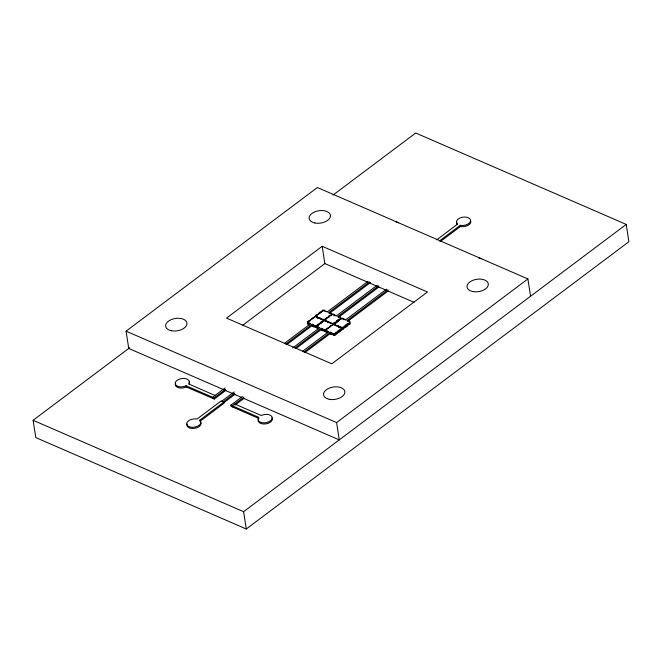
<?xml version="1.0" encoding="UTF-8"?>
<svg xmlns="http://www.w3.org/2000/svg" width="662" height="662" viewBox="0 0 662 662"><rect width="100%" height="100%" fill="white"/><g stroke="black" fill="none" stroke-linecap="round" stroke-linejoin="round"><path stroke-width="0.99" d="M436.73 239.843L457.558 224.153A7.166 4.162 -8.8 0 1 461.968 217.343A7.166 4.162 -8.8 0 1 470.591 221.091A7.166 4.162 -8.8 0 1 460.28 225.337L439.378 240.985M199.783 420.196L223.814 402.099L223.988 403.257L199.957 421.355L199.783 420.196A7.166 4.162 -8.8 0 1 195.364 427.007A7.166 4.162 -8.8 0 1 186.742 423.266A7.166 4.162 -8.8 0 1 197.061 419.013L221.182 400.957L223.814 402.099M241.597 397.465L128.751 348.469L126.078 331.166L317.379 187.52L527.895 278.942L530.568 296.237M333.069 195.05L415.711 133.004L626.219 224.418L628.9 241.713L246.289 528.996L35.781 437.582L33.1 420.287L129.785 347.691M322.179 246.289L226.528 318.108L331.786 363.819L427.437 291.992L322.179 246.289L324.86 263.584L367.534 282.12M242.4 325.505L324.86 263.584M225.014 387.973L212.651 397.258L186.121 385.781A7.166 4.162 -8.8 0 1 175.339 384.274A7.166 4.162 -8.8 0 1 183.175 378.391A7.166 4.162 -8.8 0 1 188.596 383.927L215.042 395.462M284.329 343.437L310.701 323.635L309.295 323.826L309.468 324.976L309.22 322.998L307.813 323.18L307.995 324.339L309.402 324.157M368.155 281.234L326.962 312.166L326.887 311.347L325.489 311.529L325.414 310.701L324.008 310.883L323.941 310.064L322.535 310.246L322.601 311.066L321.202 311.256L321.269 312.075L319.862 312.257L319.928 313.076L318.521 313.267L318.587 314.086L315.84 315.278L315.973 316.916L317.379 316.734L317.561 317.892M225.841 390.39L214.306 399.045L212.833 398.408L212.651 397.258L214.124 397.895L225.659 389.239M285.81 344.075L312.174 324.281L312.414 326.258L313.821 326.068L313.887 326.896L315.294 326.714L315.36 327.533L316.767 327.351L316.701 326.532M369.628 281.871L328.435 312.803L331.314 313.267L331.488 314.417M286.812 344.612L312.348 325.431L312.414 326.258M329.436 313.341L370.629 282.409M221.762 401.213L234.116 391.929M292.612 348.005L319.804 327.591L318.397 327.773L318.571 328.931L318.331 326.954L316.924 327.136L317.098 328.286L318.505 328.104M377.257 285.19L336.064 316.122L335.998 315.294L334.591 315.476L334.525 314.657L333.118 314.839L333.052 314.02L331.645 314.202L331.712 315.021L328.964 316.213L329.031 317.032L327.624 317.214L327.69 318.041L326.283 318.223L326.349 319.043L324.943 319.225L325.083 320.871L327.963 321.327L328.137 322.485M223.235 401.851L234.77 393.187M294.913 348.03L321.277 328.236L321.525 330.206L322.932 330.024L322.998 330.851L324.405 330.669L324.471 331.488L325.878 331.306L325.812 330.487M378.73 285.827L337.537 316.759L340.417 317.214L340.599 318.372M223.408 403.001L234.944 394.345M295.914 348.56L321.451 329.386L321.525 330.206M338.539 317.297L378.912 286.985M258.966 418.492L231.038 406.319L230.864 405.161L242.4 396.505M302.542 351.34L328.906 331.546L326.027 331.091L326.209 332.241L327.616 332.059L327.682 332.887L327.433 330.909M386.476 289.195L345.283 320.127L345.216 319.299L343.81 319.481L343.743 318.662L340.864 318.207L340.93 319.026L338.183 320.218L338.249 321.037L336.842 321.219L336.908 322.046L334.169 323.23L334.302 324.877L335.708 324.694L335.775 325.514L338.654 325.977L338.836 327.127M243.873 397.142L232.337 405.806L230.864 405.161M304.015 351.985L330.379 332.183L330.628 334.161L333.507 334.616L333.325 333.466L331.919 333.648L331.852 332.829L330.446 333.011L330.379 332.183M387.949 289.832L346.756 320.764L349.635 321.219L349.95 324.016L347.202 325.207L347.269 326.027L345.862 326.217L345.928 327.036L343.189 328.228L343.255 329.047L341.849 329.229L341.6 327.251L338.721 326.796L338.654 325.977M234.985 405.103L244.046 398.292M305.017 352.515L330.561 333.342L330.628 334.161M347.757 321.302L388.131 290.982M126.078 331.166L336.586 422.579L527.895 278.942M33.1 420.287L243.616 511.701L626.219 224.418M440.354 241.539L460.462 226.487A7.166 4.162 -8.8 0 0 468.315 225.163A7.166 4.162 -8.8 0 0 470.492 220.463M307.813 323.18L307.681 321.533L310.428 320.35L310.362 319.523L311.769 319.341L311.703 318.521L314.45 317.33L314.376 316.51L317.255 316.966L317.437 318.116M323.66 321.616L323.279 319.299L321.873 319.481L321.806 318.654L320.4 318.836L320.334 318.017L317.454 317.561L317.379 316.734M316.924 327.136L316.792 325.489L319.531 324.306L319.465 323.478L320.871 323.296L320.805 322.477L322.212 322.295L322.146 321.467L323.553 321.285L323.346 320.118L326.093 318.927L326.027 318.108L328.766 316.916L328.7 316.097L330.106 315.915L330.04 315.095L331.447 314.905L331.314 313.267M323.329 320.681L323.155 319.523L321.749 319.705L321.682 318.885L320.276 319.067L320.209 318.248L318.803 318.43L318.728 317.603L317.33 317.785L317.255 316.966M324.686 319.117L324.86 320.267L323.486 320.466L323.553 321.285M312.174 324.281L312.241 325.1L313.647 324.918L313.714 325.745L316.593 326.2L316.527 325.373L317.934 325.191L317.868 324.372L319.266 324.19L319.2 323.362L320.607 323.18L320.54 322.361L323.288 321.169L323.155 319.523M327.963 321.327L328.029 322.154L329.436 321.972L329.502 322.791L330.909 322.609L330.975 323.437L332.382 323.246L332.448 324.074L333.855 323.892L333.789 323.064L336.536 321.881L336.47 321.053L337.877 320.871L337.802 320.052L340.549 318.861L340.417 317.214M328.013 322.717L327.839 321.558L326.432 321.74L326.366 320.921L324.959 321.103L324.893 320.284M333.996 324.231L332.589 324.413L332.655 325.241L329.908 326.424L329.974 327.251L328.567 327.433L328.642 328.253L325.894 329.444L326.209 332.241M345.928 327.036L345.688 325.059L347.095 324.877L347.029 324.057L349.768 322.866L349.635 321.219M338.596 327.309L338.414 326.151L337.008 326.333L336.941 325.514L335.535 325.696L335.469 324.877L334.062 325.059L333.789 323.064M321.343 329.055L322.75 328.873L322.998 330.851M341.666 328.079L343.073 327.897L343.007 327.069L344.414 326.887L344.348 326.068L345.754 325.886M340.069 327.947L339.887 326.796L338.481 326.978L338.414 326.151M324.471 331.488L324.223 329.51L322.816 329.693L322.75 328.873M327.839 321.558L327.905 322.386L330.785 322.841L330.851 323.66L332.258 323.478L332.39 325.125L329.643 326.316L329.717 327.136L326.97 328.327L327.036 329.146L325.63 329.328L325.696 330.156L324.289 330.338L324.223 329.51M340.334 331.24L340.094 329.262L341.501 329.08L341.675 330.23L338.927 331.422L338.994 332.241L337.587 332.423L337.661 333.251L334.914 334.434L334.98 335.262L333.574 335.444L333.325 333.466M337.661 333.251L337.413 331.273L340.16 330.081M336.321 334.252L336.073 332.274L337.479 332.092M333.391 334.285L336.139 333.102M234.729 404.01L261.267 415.479A7.166 4.162 -8.8 0 1 272.049 416.986A7.166 4.162 -8.8 0 1 264.212 422.869A7.166 4.162 -8.8 0 1 258.792 417.341L232.337 405.806L232.519 406.956M175.504 383.612A7.166 4.162 -8.8 0 0 178.392 387.659A7.166 4.162 -8.8 0 0 186.295 386.939L212.833 398.408M369.429 282.939L413.998 302.294M243.492 398.292L339.267 439.882L336.586 422.579M460.28 225.337L460.462 226.487M349.768 322.866L349.95 324.016M348.361 323.048L348.609 325.025M347.029 324.057L347.269 326.027M345.688 325.059L345.862 326.217M343.743 318.662L343.917 319.812M344.348 326.068L344.596 328.038M342.271 318.025L342.444 319.175M343.007 327.069L343.255 329.047M340.864 318.207L341.038 319.357M339.523 319.208L339.705 320.367M339.143 319.043L339.325 320.201M340.127 326.614L340.309 327.764M340.094 329.262L340.268 330.412M338.183 320.218L338.365 321.368M337.802 320.052L337.984 321.202M338.754 330.264L338.994 332.241M336.842 321.219L337.024 322.377M336.47 321.053L336.71 323.031M337.413 331.273L337.587 332.423M334.525 314.657L334.699 315.807M335.502 322.228L335.684 323.379M335.129 322.063L335.303 323.213M336.073 332.274L336.255 333.433M333.052 314.02L333.226 315.17M334.169 323.23L334.343 324.388M334.732 333.284L334.98 335.262M331.852 332.829L332.101 334.798M323.941 310.064L324.123 311.214M325.696 330.156L325.878 331.306M322.535 310.246L322.717 311.397M321.202 311.256L321.376 312.406M322.146 321.467L322.32 322.626M321.881 321.351L322.063 322.51M319.862 312.257L320.036 313.407M320.805 322.477L320.987 323.627M320.54 322.361L320.722 323.511M318.521 313.267L318.695 314.417M319.465 323.478L319.647 324.637M319.2 323.362L319.382 324.521M317.181 314.268L317.363 315.418M318.124 324.488L318.306 325.638M317.868 324.372L318.041 325.522M315.84 315.278L316.022 316.428M316.792 325.489L317.098 328.286M316.527 325.373L316.767 327.351M314.376 316.51L314.558 317.661M315.12 325.555L315.36 327.533M313.043 317.512L313.217 318.67M313.647 324.918L313.887 326.896M311.703 318.521L311.876 319.672M310.362 319.523L310.536 320.681M309.022 320.532L309.204 321.682M307.681 321.533L307.995 324.339M243.616 511.701L246.289 528.996M214.124 397.895L214.306 399.045M186.121 385.781L186.295 386.939M341.782 328.41L341.849 329.229M341.675 330.23L341.36 327.433L339.954 327.616L339.887 326.796M333.507 334.616L333.574 335.444M323.279 319.299L323.346 320.118M318.331 326.954L318.397 327.773M309.22 322.998L309.295 323.826M456.946 224.393A7.166 4.162 -8.8 0 1 456.772 222.25M200.751 422.265A7.166 4.162 -8.8 0 1 194.322 428.388A7.166 4.162 -8.8 0 1 187.032 424.044M395.487 221.671A7.166 4.162 -8.8 0 1 398.21 222.854M478.436 257.7A7.166 4.162 -8.8 0 1 481.166 258.883M189.224 381.833A7.166 4.162 -8.8 0 1 189.398 383.985M272.065 417.805A7.166 4.162 -8.8 0 1 265.627 423.928A7.166 4.162 -8.8 0 1 258.337 419.584M329.304 399.285A10.749 6.239 -8.8 0 0 344.844 391.813A10.749 6.239 -8.8 0 0 328.418 388.495A10.749 6.239 -8.8 0 0 329.304 399.285M171.417 330.727A10.749 6.239 -8.8 0 0 186.957 323.255A10.749 6.239 -8.8 0 0 170.531 319.936A10.749 6.239 -8.8 0 0 171.417 330.727M472.776 291.553A10.749 6.239 -8.8 0 0 488.316 284.081A10.749 6.239 -8.8 0 0 471.898 280.762A10.749 6.239 -8.8 0 0 472.776 291.553M314.897 222.995A10.749 6.239 -8.8 0 0 330.437 215.522A10.749 6.239 -8.8 0 0 314.011 212.204A10.749 6.239 -8.8 0 0 314.897 222.995"/></g></svg>
